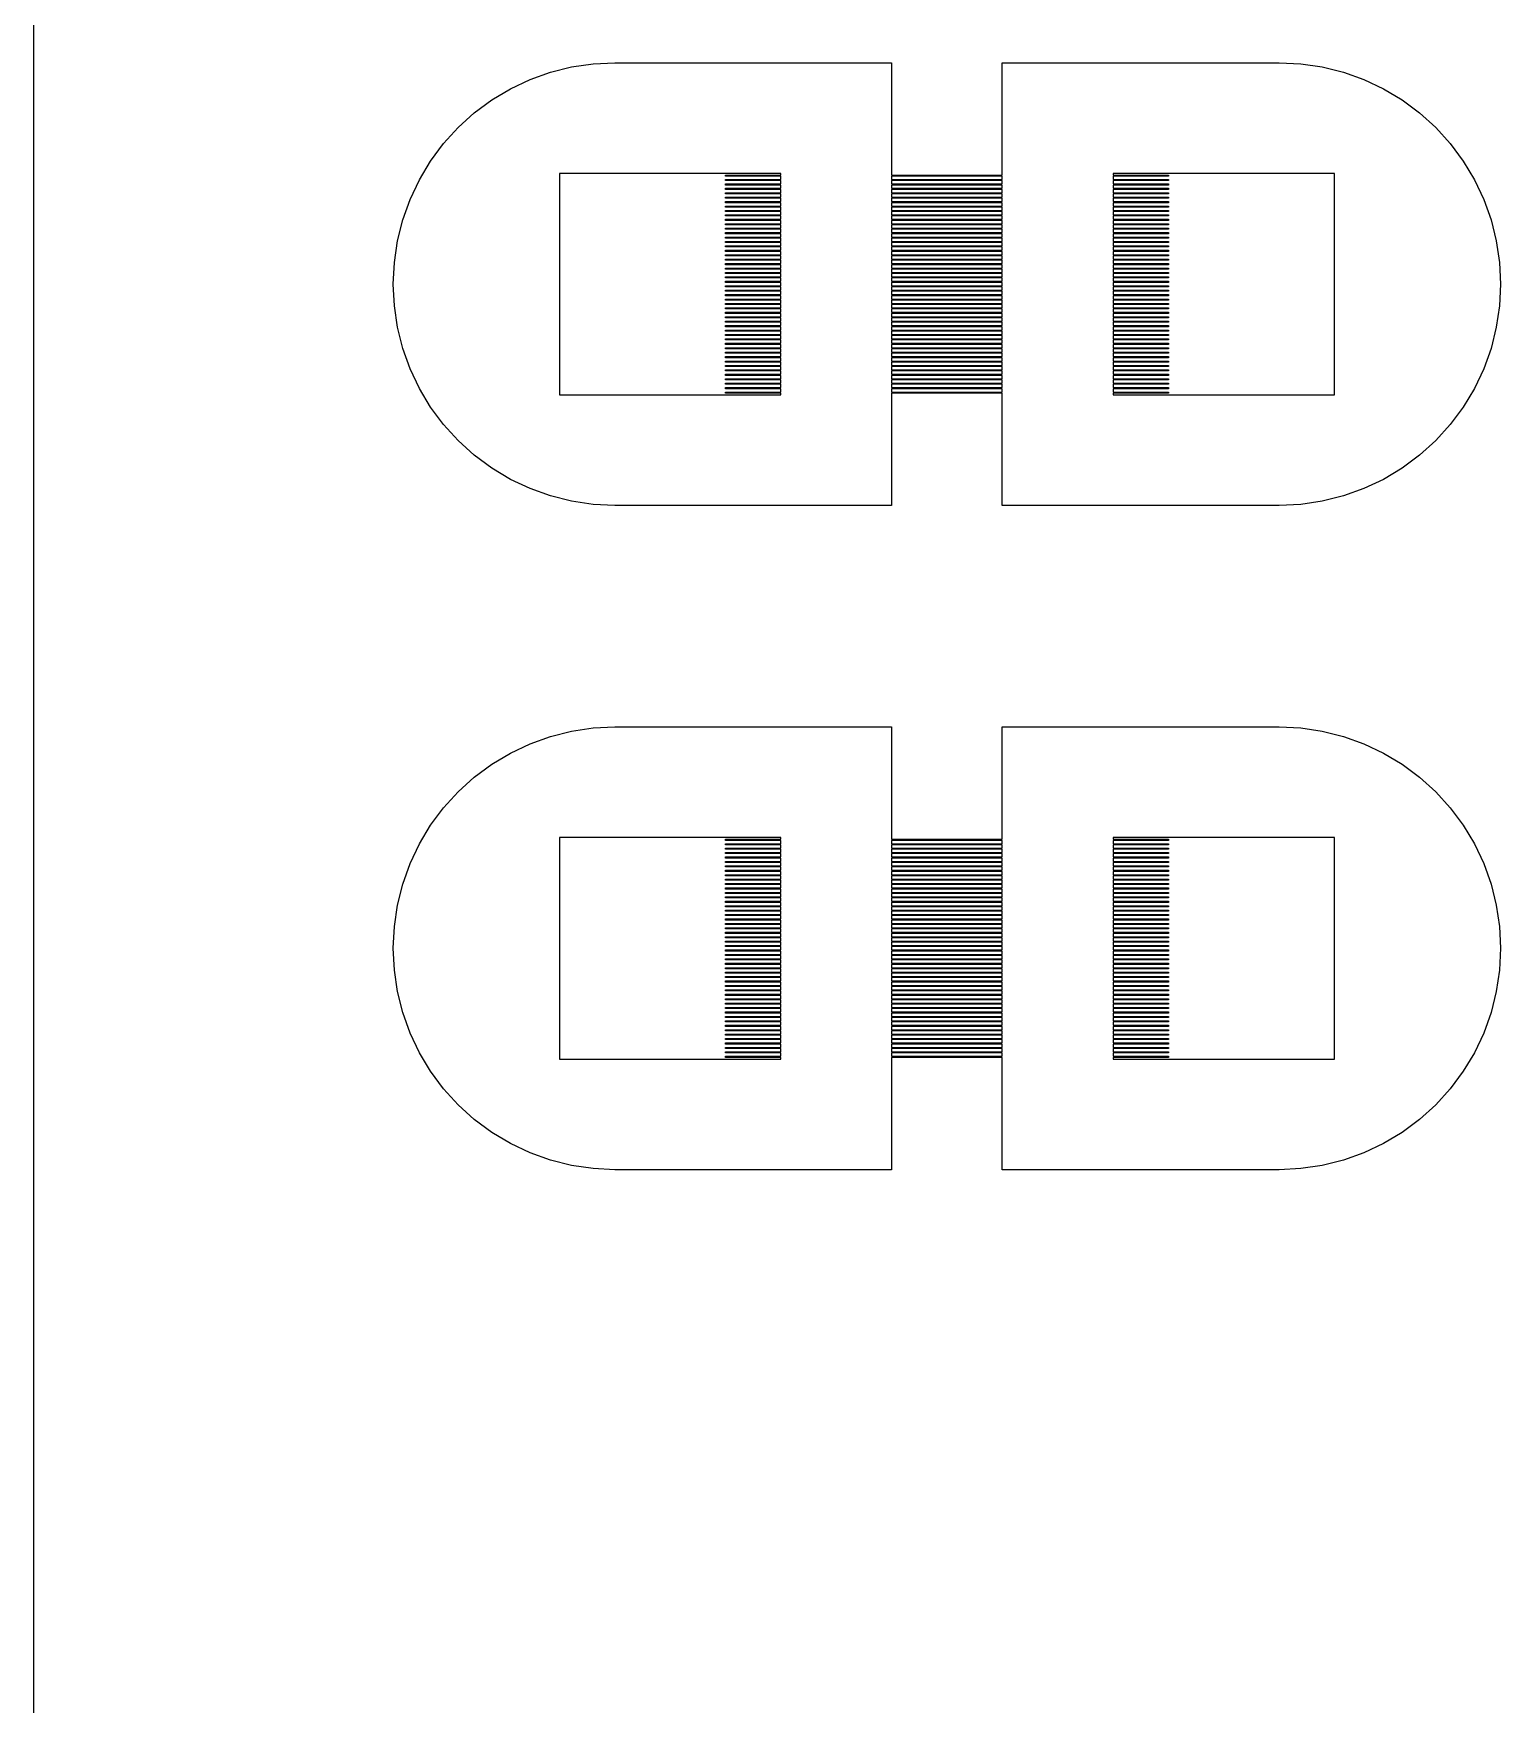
# Model space of a CAD drawing. Extents: x -16 to 83, y -18 to 83.
# Drawn here: x -2.25 to 11, y 31.17 to 46.26 of the extents above; entities that cross this region are included whole.
import ezdxf

# ---------------------------------------------------------------- set-up
doc = ezdxf.new("R2010")
doc.units = 0

msp = doc.modelspace()

# ---------------------------------------------------------------- linework, layer by layer
for p, q in [((-2.25, 66.75), (-2.25, -2.25)), ((2.23463, 45.8477), (2.41943, 45.9139)), ((2.41943, 45.9139), (2.60983, 45.9616)), ((2.60983, 45.9616), (2.80397, 45.9904)), ((2.80397, 45.9904), (3, 46)), ((3, 46), (5.5, 46)), ((5.5, 46), (5.5, 44.985)), ((6.5, 44.985), (6.5, 46)), ((6.5, 46), (9, 46)), ((9, 46), (9.19603, 45.9904)), ((9.19603, 45.9904), (9.39017, 45.9616)), ((9.39017, 45.9616), (9.58057, 45.9139)), ((9.58057, 45.9139), (9.76537, 45.8477)), ((1.88887, 45.6629), (2.05722, 45.7638)), ((2.05722, 45.7638), (2.23463, 45.8477)), ((9.76537, 45.8477), (9.94278, 45.7638)), ((9.94278, 45.7638), (10.1111, 45.6629)), ((1.73122, 45.546), (1.88887, 45.6629)), ((10.1111, 45.6629), (10.2688, 45.546)), ((1.5858, 45.4142), (1.73122, 45.546)), ((10.2688, 45.546), (10.4142, 45.4142)), ((1.45398, 45.2688), (1.5858, 45.4142)), ((10.4142, 45.4142), (10.546, 45.2688)), ((1.33707, 45.1111), (1.45398, 45.2688)), ((10.546, 45.2688), (10.6629, 45.1111)), ((1.23616, 44.9428), (1.33707, 45.1111)), ((4.5, 45), (2.5, 45)), ((2.5, 45), (2.5, 43)), ((4, 44.975), (4, 44.985)), ((4, 44.985), (4.5, 44.985)), ((4.5, 44.985), (4.5, 45)), ((5.5, 44.985), (6.5, 44.985)), ((9.5, 45), (7.5, 45)), ((7.5, 45), (7.5, 44.985)), ((7.5, 44.985), (8, 44.985)), ((8, 44.985), (8, 44.975)), ((9.5, 43), (9.5, 45)), ((10.6629, 45.1111), (10.7638, 44.9428)), ((1.15225, 44.7654), (1.23616, 44.9428)), ((4.5, 44.975), (4, 44.975)), ((4, 44.935), (4, 44.945)), ((4, 44.945), (4.5, 44.945)), ((4.5, 44.935), (4, 44.935)), ((4, 44.895), (4, 44.905)), ((4, 44.905), (4.5, 44.905)), ((4.5, 44.895), (4, 44.895)), ((4, 44.855), (4, 44.865)), ((4, 44.865), (4.5, 44.865)), ((4.5, 44.855), (4, 44.855)), ((4.5, 44.945), (4.5, 44.975)), ((4.5, 44.905), (4.5, 44.935)), ((4.5, 44.865), (4.5, 44.895)), ((4.5, 44.825), (4.5, 44.855)), ((6.5, 44.975), (5.5, 44.975)), ((5.5, 44.975), (5.5, 44.945)), ((5.5, 44.945), (6.5, 44.945)), ((6.5, 44.935), (5.5, 44.935)), ((5.5, 44.935), (5.5, 44.905)), ((5.5, 44.905), (6.5, 44.905)), ((6.5, 44.895), (5.5, 44.895)), ((5.5, 44.895), (5.5, 44.865)), ((5.5, 44.865), (6.5, 44.865)), ((6.5, 44.855), (5.5, 44.855)), ((5.5, 44.855), (5.5, 44.825)), ((6.5, 44.945), (6.5, 44.975)), ((6.5, 44.905), (6.5, 44.935)), ((6.5, 44.865), (6.5, 44.895)), ((6.5, 44.825), (6.5, 44.855)), ((8, 44.975), (7.5, 44.975)), ((7.5, 44.975), (7.5, 44.945)), ((7.5, 44.945), (8, 44.945)), ((8, 44.935), (7.5, 44.935)), ((7.5, 44.935), (7.5, 44.905)), ((7.5, 44.905), (8, 44.905)), ((8, 44.895), (7.5, 44.895)), ((7.5, 44.895), (7.5, 44.865)), ((7.5, 44.865), (8, 44.865)), ((8, 44.855), (7.5, 44.855)), ((7.5, 44.855), (7.5, 44.825)), ((8, 44.945), (8, 44.935)), ((8, 44.905), (8, 44.895)), ((8, 44.865), (8, 44.855)), ((10.7638, 44.9428), (10.8477, 44.7654)), ((1.08612, 44.5806), (1.15225, 44.7654)), ((4, 44.815), (4, 44.825)), ((4, 44.825), (4.5, 44.825)), ((4.5, 44.815), (4, 44.815)), ((4, 44.775), (4, 44.785)), ((4, 44.785), (4.5, 44.785)), ((4.5, 44.775), (4, 44.775)), ((4, 44.735), (4, 44.745)), ((4, 44.745), (4.5, 44.745)), ((4.5, 44.735), (4, 44.735)), ((4, 44.695), (4, 44.705)), ((4, 44.705), (4.5, 44.705)), ((4.5, 44.695), (4, 44.695)), ((4.5, 44.785), (4.5, 44.815)), ((4.5, 44.745), (4.5, 44.775)), ((4.5, 44.705), (4.5, 44.735)), ((4.5, 44.665), (4.5, 44.695)), ((5.5, 44.825), (6.5, 44.825)), ((6.5, 44.815), (5.5, 44.815)), ((5.5, 44.815), (5.5, 44.785)), ((5.5, 44.785), (6.5, 44.785)), ((6.5, 44.775), (5.5, 44.775)), ((5.5, 44.775), (5.5, 44.745)), ((5.5, 44.745), (6.5, 44.745)), ((6.5, 44.735), (5.5, 44.735)), ((5.5, 44.735), (5.5, 44.705)), ((5.5, 44.705), (6.5, 44.705)), ((6.5, 44.695), (5.5, 44.695)), ((5.5, 44.695), (5.5, 44.665)), ((6.5, 44.785), (6.5, 44.815)), ((6.5, 44.745), (6.5, 44.775)), ((6.5, 44.705), (6.5, 44.735)), ((6.5, 44.665), (6.5, 44.695)), ((7.5, 44.825), (8, 44.825)), ((8, 44.815), (7.5, 44.815)), ((7.5, 44.815), (7.5, 44.785)), ((7.5, 44.785), (8, 44.785)), ((8, 44.775), (7.5, 44.775)), ((7.5, 44.775), (7.5, 44.745)), ((7.5, 44.745), (8, 44.745)), ((8, 44.735), (7.5, 44.735)), ((7.5, 44.735), (7.5, 44.705)), ((7.5, 44.705), (8, 44.705)), ((8, 44.695), (7.5, 44.695)), ((7.5, 44.695), (7.5, 44.665)), ((8, 44.825), (8, 44.815)), ((8, 44.785), (8, 44.775)), ((8, 44.745), (8, 44.735)), ((8, 44.705), (8, 44.695)), ((10.8477, 44.7654), (10.9139, 44.5806)), ((1.03844, 44.3902), (1.08612, 44.5806)), ((4, 44.655), (4, 44.665)), ((4, 44.665), (4.5, 44.665)), ((4.5, 44.655), (4, 44.655)), ((4, 44.615), (4, 44.625)), ((4, 44.625), (4.5, 44.625)), ((4.5, 44.615), (4, 44.615)), ((4, 44.575), (4, 44.585)), ((4, 44.585), (4.5, 44.585)), ((4.5, 44.575), (4, 44.575)), ((4, 44.535), (4, 44.545)), ((4, 44.545), (4.5, 44.545)), ((4.5, 44.535), (4, 44.535)), ((4.5, 44.625), (4.5, 44.655)), ((4.5, 44.585), (4.5, 44.615)), ((4.5, 44.545), (4.5, 44.575)), ((4.5, 44.505), (4.5, 44.535)), ((5.5, 44.665), (6.5, 44.665)), ((6.5, 44.655), (5.5, 44.655)), ((5.5, 44.655), (5.5, 44.625)), ((5.5, 44.625), (6.5, 44.625)), ((6.5, 44.615), (5.5, 44.615)), ((5.5, 44.615), (5.5, 44.585)), ((5.5, 44.585), (6.5, 44.585)), ((6.5, 44.575), (5.5, 44.575)), ((5.5, 44.575), (5.5, 44.545)), ((5.5, 44.545), (6.5, 44.545)), ((6.5, 44.535), (5.5, 44.535)), ((5.5, 44.535), (5.5, 44.505)), ((6.5, 44.625), (6.5, 44.655)), ((6.5, 44.585), (6.5, 44.615)), ((6.5, 44.545), (6.5, 44.575)), ((6.5, 44.505), (6.5, 44.535)), ((7.5, 44.665), (8, 44.665)), ((8, 44.655), (7.5, 44.655)), ((7.5, 44.655), (7.5, 44.625)), ((7.5, 44.625), (8, 44.625)), ((8, 44.615), (7.5, 44.615)), ((7.5, 44.615), (7.5, 44.585)), ((7.5, 44.585), (8, 44.585)), ((8, 44.575), (7.5, 44.575)), ((7.5, 44.575), (7.5, 44.545)), ((7.5, 44.545), (8, 44.545)), ((8, 44.535), (7.5, 44.535)), ((7.5, 44.535), (7.5, 44.505)), ((8, 44.665), (8, 44.655)), ((8, 44.625), (8, 44.615)), ((8, 44.585), (8, 44.575)), ((8, 44.545), (8, 44.535)), ((10.9139, 44.5806), (10.9616, 44.3902)), ((1.00964, 44.196), (1.03844, 44.3902)), ((4, 44.495), (4, 44.505)), ((4, 44.505), (4.5, 44.505)), ((4.5, 44.495), (4, 44.495)), ((4, 44.455), (4, 44.465)), ((4, 44.465), (4.5, 44.465)), ((4.5, 44.455), (4, 44.455)), ((4, 44.415), (4, 44.425)), ((4, 44.425), (4.5, 44.425)), ((4.5, 44.415), (4, 44.415)), ((4, 44.375), (4, 44.385)), ((4, 44.385), (4.5, 44.385)), ((4.5, 44.465), (4.5, 44.495)), ((4.5, 44.425), (4.5, 44.455)), ((4.5, 44.385), (4.5, 44.415)), ((5.5, 44.505), (6.5, 44.505)), ((6.5, 44.495), (5.5, 44.495)), ((5.5, 44.495), (5.5, 44.465)), ((5.5, 44.465), (6.5, 44.465)), ((6.5, 44.455), (5.5, 44.455)), ((5.5, 44.455), (5.5, 44.425)), ((5.5, 44.425), (6.5, 44.425)), ((6.5, 44.415), (5.5, 44.415)), ((5.5, 44.415), (5.5, 44.385)), ((5.5, 44.385), (6.5, 44.385)), ((6.5, 44.465), (6.5, 44.495)), ((6.5, 44.425), (6.5, 44.455)), ((6.5, 44.385), (6.5, 44.415)), ((7.5, 44.505), (8, 44.505)), ((8, 44.495), (7.5, 44.495)), ((7.5, 44.495), (7.5, 44.465)), ((7.5, 44.465), (8, 44.465)), ((8, 44.455), (7.5, 44.455)), ((7.5, 44.455), (7.5, 44.425)), ((7.5, 44.425), (8, 44.425)), ((8, 44.415), (7.5, 44.415)), ((7.5, 44.415), (7.5, 44.385)), ((7.5, 44.385), (8, 44.385)), ((8, 44.505), (8, 44.495)), ((8, 44.465), (8, 44.455)), ((8, 44.425), (8, 44.415)), ((8, 44.385), (8, 44.375)), ((10.9616, 44.3902), (10.9904, 44.196)), ((4.5, 44.375), (4, 44.375)), ((4, 44.335), (4, 44.345)), ((4, 44.345), (4.5, 44.345)), ((4.5, 44.335), (4, 44.335)), ((4, 44.295), (4, 44.305)), ((4, 44.305), (4.5, 44.305)), ((4.5, 44.295), (4, 44.295)), ((4, 44.255), (4, 44.265)), ((4, 44.265), (4.5, 44.265)), ((4.5, 44.255), (4, 44.255)), ((4.5, 44.345), (4.5, 44.375)), ((4.5, 44.305), (4.5, 44.335)), ((4.5, 44.265), (4.5, 44.295)), ((4.5, 44.225), (4.5, 44.255)), ((6.5, 44.375), (5.5, 44.375)), ((5.5, 44.375), (5.5, 44.345)), ((5.5, 44.345), (6.5, 44.345)), ((6.5, 44.335), (5.5, 44.335)), ((5.5, 44.335), (5.5, 44.305)), ((5.5, 44.305), (6.5, 44.305)), ((6.5, 44.295), (5.5, 44.295)), ((5.5, 44.295), (5.5, 44.265)), ((5.5, 44.265), (6.5, 44.265)), ((6.5, 44.255), (5.5, 44.255)), ((5.5, 44.255), (5.5, 44.225)), ((6.5, 44.345), (6.5, 44.375)), ((6.5, 44.305), (6.5, 44.335)), ((6.5, 44.265), (6.5, 44.295)), ((6.5, 44.225), (6.5, 44.255)), ((8, 44.375), (7.5, 44.375)), ((7.5, 44.375), (7.5, 44.345)), ((7.5, 44.345), (8, 44.345)), ((8, 44.335), (7.5, 44.335)), ((7.5, 44.335), (7.5, 44.305)), ((7.5, 44.305), (8, 44.305)), ((8, 44.295), (7.5, 44.295)), ((7.5, 44.295), (7.5, 44.265)), ((7.5, 44.265), (8, 44.265)), ((8, 44.255), (7.5, 44.255)), ((7.5, 44.255), (7.5, 44.225)), ((8, 44.345), (8, 44.335)), ((8, 44.305), (8, 44.295)), ((8, 44.265), (8, 44.255)), ((1, 44), (1.00964, 44.196)), ((4, 44.215), (4, 44.225)), ((4, 44.225), (4.5, 44.225)), ((4.5, 44.215), (4, 44.215)), ((4, 44.175), (4, 44.185)), ((4, 44.185), (4.5, 44.185)), ((4.5, 44.175), (4, 44.175)), ((4, 44.135), (4, 44.145)), ((4, 44.145), (4.5, 44.145)), ((4.5, 44.135), (4, 44.135)), ((4, 44.095), (4, 44.105)), ((4, 44.105), (4.5, 44.105)), ((4.5, 44.095), (4, 44.095)), ((4.5, 44.185), (4.5, 44.215)), ((4.5, 44.145), (4.5, 44.175)), ((4.5, 44.105), (4.5, 44.135)), ((4.5, 44.065), (4.5, 44.095)), ((5.5, 44.225), (6.5, 44.225)), ((6.5, 44.215), (5.5, 44.215)), ((5.5, 44.215), (5.5, 44.185)), ((5.5, 44.185), (6.5, 44.185)), ((6.5, 44.175), (5.5, 44.175)), ((5.5, 44.175), (5.5, 44.145)), ((5.5, 44.145), (6.5, 44.145)), ((6.5, 44.135), (5.5, 44.135)), ((5.5, 44.135), (5.5, 44.105)), ((5.5, 44.105), (6.5, 44.105)), ((6.5, 44.095), (5.5, 44.095)), ((5.5, 44.095), (5.5, 44.065)), ((6.5, 44.185), (6.5, 44.215)), ((6.5, 44.145), (6.5, 44.175)), ((6.5, 44.105), (6.5, 44.135)), ((6.5, 44.065), (6.5, 44.095)), ((7.5, 44.225), (8, 44.225)), ((8, 44.215), (7.5, 44.215)), ((7.5, 44.215), (7.5, 44.185)), ((7.5, 44.185), (8, 44.185)), ((8, 44.175), (7.5, 44.175)), ((7.5, 44.175), (7.5, 44.145)), ((7.5, 44.145), (8, 44.145)), ((8, 44.135), (7.5, 44.135)), ((7.5, 44.135), (7.5, 44.105)), ((7.5, 44.105), (8, 44.105)), ((8, 44.095), (7.5, 44.095)), ((7.5, 44.095), (7.5, 44.065)), ((8, 44.225), (8, 44.215)), ((8, 44.185), (8, 44.175)), ((8, 44.145), (8, 44.135)), ((8, 44.105), (8, 44.095)), ((10.9904, 44.196), (11, 44)), ((1.00964, 43.804), (1, 44)), ((4, 44.055), (4, 44.065)), ((4, 44.065), (4.5, 44.065)), ((4.5, 44.055), (4, 44.055)), ((4, 44.015), (4, 44.025)), ((4, 44.025), (4.5, 44.025)), ((4.5, 44.015), (4, 44.015)), ((4, 43.975), (4, 43.985)), ((4, 43.985), (4.5, 43.985)), ((4.5, 43.975), (4, 43.975)), ((4, 43.935), (4, 43.945)), ((4, 43.945), (4.5, 43.945)), ((4.5, 43.935), (4, 43.935)), ((4.5, 44.025), (4.5, 44.055)), ((4.5, 43.985), (4.5, 44.015)), ((4.5, 43.945), (4.5, 43.975)), ((4.5, 43.905), (4.5, 43.935)), ((5.5, 44.065), (6.5, 44.065)), ((6.5, 44.055), (5.5, 44.055)), ((5.5, 44.055), (5.5, 44.025)), ((5.5, 44.025), (6.5, 44.025)), ((6.5, 44.015), (5.5, 44.015)), ((5.5, 44.015), (5.5, 43.985)), ((5.5, 43.985), (6.5, 43.985)), ((6.5, 43.975), (5.5, 43.975)), ((5.5, 43.975), (5.5, 43.945)), ((5.5, 43.945), (6.5, 43.945)), ((6.5, 43.935), (5.5, 43.935)), ((5.5, 43.935), (5.5, 43.905)), ((6.5, 44.025), (6.5, 44.055)), ((6.5, 43.985), (6.5, 44.015)), ((6.5, 43.945), (6.5, 43.975)), ((6.5, 43.905), (6.5, 43.935)), ((7.5, 44.065), (8, 44.065)), ((8, 44.055), (7.5, 44.055)), ((7.5, 44.055), (7.5, 44.025)), ((7.5, 44.025), (8, 44.025)), ((8, 44.015), (7.5, 44.015)), ((7.5, 44.015), (7.5, 43.985)), ((7.5, 43.985), (8, 43.985)), ((8, 43.975), (7.5, 43.975)), ((7.5, 43.975), (7.5, 43.945)), ((7.5, 43.945), (8, 43.945)), ((8, 43.935), (7.5, 43.935)), ((7.5, 43.935), (7.5, 43.905)), ((8, 44.065), (8, 44.055)), ((8, 44.025), (8, 44.015)), ((8, 43.985), (8, 43.975)), ((8, 43.945), (8, 43.935)), ((11, 44), (10.9904, 43.804)), ((1.03844, 43.6098), (1.00964, 43.804)), ((4, 43.895), (4, 43.905)), ((4, 43.905), (4.5, 43.905)), ((4.5, 43.895), (4, 43.895)), ((4, 43.855), (4, 43.865)), ((4, 43.865), (4.5, 43.865)), ((4.5, 43.855), (4, 43.855)), ((4, 43.815), (4, 43.825)), ((4, 43.825), (4.5, 43.825)), ((4.5, 43.815), (4, 43.815)), ((4, 43.775), (4, 43.785)), ((4, 43.785), (4.5, 43.785)), ((4.5, 43.865), (4.5, 43.895)), ((4.5, 43.825), (4.5, 43.855)), ((4.5, 43.785), (4.5, 43.815)), ((5.5, 43.905), (6.5, 43.905)), ((6.5, 43.895), (5.5, 43.895)), ((5.5, 43.895), (5.5, 43.865)), ((5.5, 43.865), (6.5, 43.865)), ((6.5, 43.855), (5.5, 43.855)), ((5.5, 43.855), (5.5, 43.825)), ((5.5, 43.825), (6.5, 43.825)), ((6.5, 43.815), (5.5, 43.815)), ((5.5, 43.815), (5.5, 43.785)), ((5.5, 43.785), (6.5, 43.785)), ((6.5, 43.865), (6.5, 43.895)), ((6.5, 43.825), (6.5, 43.855)), ((6.5, 43.785), (6.5, 43.815)), ((7.5, 43.905), (8, 43.905)), ((8, 43.895), (7.5, 43.895)), ((7.5, 43.895), (7.5, 43.865)), ((7.5, 43.865), (8, 43.865)), ((8, 43.855), (7.5, 43.855)), ((7.5, 43.855), (7.5, 43.825)), ((7.5, 43.825), (8, 43.825)), ((8, 43.815), (7.5, 43.815)), ((7.5, 43.815), (7.5, 43.785)), ((7.5, 43.785), (8, 43.785)), ((8, 43.905), (8, 43.895)), ((8, 43.865), (8, 43.855)), ((8, 43.825), (8, 43.815)), ((8, 43.785), (8, 43.775)), ((10.9904, 43.804), (10.9616, 43.6098)), ((4.5, 43.775), (4, 43.775)), ((4, 43.735), (4, 43.745)), ((4, 43.745), (4.5, 43.745)), ((4.5, 43.735), (4, 43.735)), ((4, 43.695), (4, 43.705)), ((4, 43.705), (4.5, 43.705)), ((4.5, 43.695), (4, 43.695)), ((4, 43.655), (4, 43.665)), ((4, 43.665), (4.5, 43.665)), ((4.5, 43.655), (4, 43.655)), ((4.5, 43.745), (4.5, 43.775)), ((4.5, 43.705), (4.5, 43.735)), ((4.5, 43.665), (4.5, 43.695)), ((4.5, 43.625), (4.5, 43.655)), ((6.5, 43.775), (5.5, 43.775)), ((5.5, 43.775), (5.5, 43.745)), ((5.5, 43.745), (6.5, 43.745)), ((6.5, 43.735), (5.5, 43.735)), ((5.5, 43.735), (5.5, 43.705)), ((5.5, 43.705), (6.5, 43.705)), ((6.5, 43.695), (5.5, 43.695)), ((5.5, 43.695), (5.5, 43.665)), ((5.5, 43.665), (6.5, 43.665)), ((6.5, 43.655), (5.5, 43.655)), ((5.5, 43.655), (5.5, 43.625)), ((6.5, 43.745), (6.5, 43.775)), ((6.5, 43.705), (6.5, 43.735)), ((6.5, 43.665), (6.5, 43.695)), ((6.5, 43.625), (6.5, 43.655)), ((8, 43.775), (7.5, 43.775)), ((7.5, 43.775), (7.5, 43.745)), ((7.5, 43.745), (8, 43.745)), ((8, 43.735), (7.5, 43.735)), ((7.5, 43.735), (7.5, 43.705)), ((7.5, 43.705), (8, 43.705)), ((8, 43.695), (7.5, 43.695)), ((7.5, 43.695), (7.5, 43.665)), ((7.5, 43.665), (8, 43.665)), ((8, 43.655), (7.5, 43.655)), ((7.5, 43.655), (7.5, 43.625)), ((8, 43.745), (8, 43.735)), ((8, 43.705), (8, 43.695)), ((8, 43.665), (8, 43.655)), ((1.08612, 43.4194), (1.03844, 43.6098)), ((4, 43.615), (4, 43.625)), ((4, 43.625), (4.5, 43.625)), ((4.5, 43.615), (4, 43.615)), ((4, 43.575), (4, 43.585)), ((4, 43.585), (4.5, 43.585)), ((4.5, 43.575), (4, 43.575)), ((4, 43.535), (4, 43.545)), ((4, 43.545), (4.5, 43.545)), ((4.5, 43.535), (4, 43.535)), ((4, 43.495), (4, 43.505)), ((4, 43.505), (4.5, 43.505)), ((4.5, 43.495), (4, 43.495)), ((4.5, 43.585), (4.5, 43.615)), ((4.5, 43.545), (4.5, 43.575)), ((4.5, 43.505), (4.5, 43.535)), ((4.5, 43.465), (4.5, 43.495)), ((5.5, 43.625), (6.5, 43.625)), ((6.5, 43.615), (5.5, 43.615)), ((5.5, 43.615), (5.5, 43.585)), ((5.5, 43.585), (6.5, 43.585)), ((6.5, 43.575), (5.5, 43.575)), ((5.5, 43.575), (5.5, 43.545)), ((5.5, 43.545), (6.5, 43.545)), ((6.5, 43.535), (5.5, 43.535)), ((5.5, 43.535), (5.5, 43.505)), ((5.5, 43.505), (6.5, 43.505)), ((6.5, 43.495), (5.5, 43.495)), ((5.5, 43.495), (5.5, 43.465)), ((6.5, 43.585), (6.5, 43.615)), ((6.5, 43.545), (6.5, 43.575)), ((6.5, 43.505), (6.5, 43.535)), ((6.5, 43.465), (6.5, 43.495)), ((7.5, 43.625), (8, 43.625)), ((8, 43.615), (7.5, 43.615)), ((7.5, 43.615), (7.5, 43.585)), ((7.5, 43.585), (8, 43.585)), ((8, 43.575), (7.5, 43.575)), ((7.5, 43.575), (7.5, 43.545)), ((7.5, 43.545), (8, 43.545)), ((8, 43.535), (7.5, 43.535)), ((7.5, 43.535), (7.5, 43.505)), ((7.5, 43.505), (8, 43.505)), ((8, 43.495), (7.5, 43.495)), ((7.5, 43.495), (7.5, 43.465)), ((8, 43.625), (8, 43.615)), ((8, 43.585), (8, 43.575)), ((8, 43.545), (8, 43.535)), ((8, 43.505), (8, 43.495)), ((10.9616, 43.6098), (10.9139, 43.4194)), ((1.15225, 43.2346), (1.08612, 43.4194)), ((4, 43.455), (4, 43.465)), ((4, 43.465), (4.5, 43.465)), ((4.5, 43.455), (4, 43.455)), ((4, 43.415), (4, 43.425)), ((4, 43.425), (4.5, 43.425)), ((4.5, 43.415), (4, 43.415)), ((4, 43.375), (4, 43.385)), ((4, 43.385), (4.5, 43.385)), ((4.5, 43.375), (4, 43.375)), ((4, 43.335), (4, 43.345)), ((4, 43.345), (4.5, 43.345)), ((4.5, 43.335), (4, 43.335)), ((4.5, 43.425), (4.5, 43.455)), ((4.5, 43.385), (4.5, 43.415)), ((4.5, 43.345), (4.5, 43.375)), ((4.5, 43.305), (4.5, 43.335)), ((5.5, 43.465), (6.5, 43.465)), ((6.5, 43.455), (5.5, 43.455)), ((5.5, 43.455), (5.5, 43.425)), ((5.5, 43.425), (6.5, 43.425)), ((6.5, 43.415), (5.5, 43.415)), ((5.5, 43.415), (5.5, 43.385)), ((5.5, 43.385), (6.5, 43.385)), ((6.5, 43.375), (5.5, 43.375)), ((5.5, 43.375), (5.5, 43.345)), ((5.5, 43.345), (6.5, 43.345)), ((6.5, 43.335), (5.5, 43.335)), ((5.5, 43.335), (5.5, 43.305)), ((6.5, 43.425), (6.5, 43.455)), ((6.5, 43.385), (6.5, 43.415)), ((6.5, 43.345), (6.5, 43.375)), ((6.5, 43.305), (6.5, 43.335)), ((7.5, 43.465), (8, 43.465)), ((8, 43.455), (7.5, 43.455)), ((7.5, 43.455), (7.5, 43.425)), ((7.5, 43.425), (8, 43.425)), ((8, 43.415), (7.5, 43.415)), ((7.5, 43.415), (7.5, 43.385)), ((7.5, 43.385), (8, 43.385)), ((8, 43.375), (7.5, 43.375)), ((7.5, 43.375), (7.5, 43.345)), ((7.5, 43.345), (8, 43.345)), ((8, 43.335), (7.5, 43.335)), ((7.5, 43.335), (7.5, 43.305)), ((8, 43.465), (8, 43.455)), ((8, 43.425), (8, 43.415)), ((8, 43.385), (8, 43.375)), ((8, 43.345), (8, 43.335)), ((10.9139, 43.4194), (10.8477, 43.2346)), ((1.23616, 43.0572), (1.15225, 43.2346)), ((4, 43.295), (4, 43.305)), ((4, 43.305), (4.5, 43.305)), ((4.5, 43.295), (4, 43.295)), ((4, 43.255), (4, 43.265)), ((4, 43.265), (4.5, 43.265)), ((4.5, 43.255), (4, 43.255)), ((4, 43.215), (4, 43.225)), ((4, 43.225), (4.5, 43.225)), ((4.5, 43.215), (4, 43.215)), ((4, 43.175), (4, 43.185)), ((4, 43.185), (4.5, 43.185)), ((4.5, 43.175), (4, 43.175)), ((4.5, 43.265), (4.5, 43.295)), ((4.5, 43.225), (4.5, 43.255)), ((4.5, 43.185), (4.5, 43.215)), ((4.5, 43.145), (4.5, 43.175)), ((5.5, 43.305), (6.5, 43.305)), ((6.5, 43.295), (5.5, 43.295)), ((5.5, 43.295), (5.5, 43.265)), ((5.5, 43.265), (6.5, 43.265)), ((6.5, 43.255), (5.5, 43.255)), ((5.5, 43.255), (5.5, 43.225)), ((5.5, 43.225), (6.5, 43.225)), ((6.5, 43.215), (5.5, 43.215)), ((5.5, 43.215), (5.5, 43.185)), ((5.5, 43.185), (6.5, 43.185)), ((6.5, 43.175), (5.5, 43.175)), ((5.5, 43.175), (5.5, 43.145)), ((6.5, 43.265), (6.5, 43.295)), ((6.5, 43.225), (6.5, 43.255)), ((6.5, 43.185), (6.5, 43.215)), ((6.5, 43.145), (6.5, 43.175)), ((7.5, 43.305), (8, 43.305)), ((8, 43.295), (7.5, 43.295)), ((7.5, 43.295), (7.5, 43.265)), ((7.5, 43.265), (8, 43.265)), ((8, 43.255), (7.5, 43.255)), ((7.5, 43.255), (7.5, 43.225)), ((7.5, 43.225), (8, 43.225)), ((8, 43.215), (7.5, 43.215)), ((7.5, 43.215), (7.5, 43.185)), ((7.5, 43.185), (8, 43.185)), ((8, 43.175), (7.5, 43.175)), ((7.5, 43.175), (7.5, 43.145)), ((8, 43.305), (8, 43.295)), ((8, 43.265), (8, 43.255)), ((8, 43.225), (8, 43.215)), ((8, 43.185), (8, 43.175)), ((10.8477, 43.2346), (10.7638, 43.0572)), ((1.33707, 42.8889), (1.23616, 43.0572)), ((4, 43.135), (4, 43.145)), ((4, 43.145), (4.5, 43.145)), ((4.5, 43.135), (4, 43.135)), ((4, 43.095), (4, 43.105)), ((4, 43.105), (4.5, 43.105)), ((4.5, 43.095), (4, 43.095)), ((4, 43.055), (4, 43.065)), ((4, 43.065), (4.5, 43.065)), ((4.5, 43.055), (4, 43.055)), ((4, 43.015), (4, 43.025)), ((4, 43.025), (4.5, 43.025)), ((4.5, 43.105), (4.5, 43.135)), ((4.5, 43.065), (4.5, 43.095)), ((4.5, 43.025), (4.5, 43.055)), ((5.5, 43.145), (6.5, 43.145)), ((6.5, 43.135), (5.5, 43.135)), ((5.5, 43.135), (5.5, 43.105)), ((5.5, 43.105), (6.5, 43.105)), ((6.5, 43.095), (5.5, 43.095)), ((5.5, 43.095), (5.5, 43.065)), ((5.5, 43.065), (6.5, 43.065)), ((6.5, 43.055), (5.5, 43.055)), ((5.5, 43.055), (5.5, 43.025)), ((5.5, 43.025), (6.5, 43.025)), ((6.5, 43.105), (6.5, 43.135)), ((6.5, 43.065), (6.5, 43.095)), ((6.5, 43.025), (6.5, 43.055)), ((7.5, 43.145), (8, 43.145)), ((8, 43.135), (7.5, 43.135)), ((7.5, 43.135), (7.5, 43.105)), ((7.5, 43.105), (8, 43.105)), ((8, 43.095), (7.5, 43.095)), ((7.5, 43.095), (7.5, 43.065)), ((7.5, 43.065), (8, 43.065)), ((8, 43.055), (7.5, 43.055)), ((7.5, 43.055), (7.5, 43.025)), ((7.5, 43.025), (8, 43.025)), ((8, 43.145), (8, 43.135)), ((8, 43.105), (8, 43.095)), ((8, 43.065), (8, 43.055)), ((8, 43.025), (8, 43.015)), ((10.7638, 43.0572), (10.6629, 42.8889)), ((1.45398, 42.7312), (1.33707, 42.8889)), ((2.5, 43), (4.5, 43)), ((4.5, 43.015), (4, 43.015)), ((4.5, 43), (4.5, 43.015)), ((6.5, 43.015), (5.5, 43.015)), ((5.5, 43.015), (5.5, 42)), ((6.5, 42), (6.5, 43.015)), ((8, 43.015), (7.5, 43.015)), ((7.5, 43.015), (7.5, 43)), ((7.5, 43), (9.5, 43)), ((10.6629, 42.8889), (10.546, 42.7312)), ((1.5858, 42.5858), (1.45398, 42.7312)), ((10.546, 42.7312), (10.4142, 42.5858)), ((1.73122, 42.454), (1.5858, 42.5858)), ((10.4142, 42.5858), (10.2688, 42.454)), ((1.88887, 42.3371), (1.73122, 42.454)), ((10.2688, 42.454), (10.1111, 42.3371)), ((2.05722, 42.2362), (1.88887, 42.3371)), ((10.1111, 42.3371), (9.94278, 42.2362)), ((2.23463, 42.1523), (2.05722, 42.2362)), ((2.41943, 42.0861), (2.23463, 42.1523)), ((9.76537, 42.1523), (9.58057, 42.0861)), ((9.94278, 42.2362), (9.76537, 42.1523)), ((2.60983, 42.0384), (2.41943, 42.0861)), ((2.80397, 42.0096), (2.60983, 42.0384)), ((3, 42), (2.80397, 42.0096)), ((5.5, 42), (3, 42)), ((9, 42), (6.5, 42)), ((9.19603, 42.0096), (9, 42)), ((9.39017, 42.0384), (9.19603, 42.0096)), ((9.58057, 42.0861), (9.39017, 42.0384)), ((2.23463, 39.8477), (2.41943, 39.9139)), ((2.41943, 39.9139), (2.60983, 39.9616)), ((2.60983, 39.9616), (2.80397, 39.9904)), ((2.80397, 39.9904), (3, 40)), ((3, 40), (5.5, 40)), ((5.5, 40), (5.5, 38.985)), ((6.5, 38.985), (6.5, 40)), ((6.5, 40), (9, 40)), ((9, 40), (9.19603, 39.9904)), ((9.19603, 39.9904), (9.39017, 39.9616)), ((9.39017, 39.9616), (9.58057, 39.9139)), ((9.58057, 39.9139), (9.76537, 39.8477)), ((1.88887, 39.6629), (2.05722, 39.7638)), ((2.05722, 39.7638), (2.23463, 39.8477)), ((9.76537, 39.8477), (9.94278, 39.7638)), ((9.94278, 39.7638), (10.1111, 39.6629)), ((1.73122, 39.546), (1.88887, 39.6629)), ((10.1111, 39.6629), (10.2688, 39.546)), ((1.45398, 39.2688), (1.5858, 39.4142)), ((1.5858, 39.4142), (1.73122, 39.546)), ((10.2688, 39.546), (10.4142, 39.4142)), ((10.4142, 39.4142), (10.546, 39.2688)), ((1.33707, 39.1111), (1.45398, 39.2688)), ((10.546, 39.2688), (10.6629, 39.1111)), ((1.23616, 38.9428), (1.33707, 39.1111)), ((10.6629, 39.1111), (10.7638, 38.9428)), ((4.5, 39), (2.5, 39)), ((2.5, 39), (2.5, 37)), ((4, 38.975), (4, 38.985)), ((4, 38.985), (4.5, 38.985)), ((4.5, 38.975), (4, 38.975)), ((4.5, 38.985), (4.5, 39)), ((4.5, 38.945), (4.5, 38.975)), ((5.5, 38.985), (6.5, 38.985)), ((6.5, 38.975), (5.5, 38.975)), ((5.5, 38.975), (5.5, 38.945)), ((6.5, 38.945), (6.5, 38.975)), ((9.5, 39), (7.5, 39)), ((7.5, 39), (7.5, 38.985)), ((7.5, 38.985), (8, 38.985)), ((8, 38.975), (7.5, 38.975)), ((7.5, 38.975), (7.5, 38.945)), ((8, 38.985), (8, 38.975)), ((9.5, 37), (9.5, 39)), ((1.15225, 38.7654), (1.23616, 38.9428)), ((4, 38.935), (4, 38.945)), ((4, 38.945), (4.5, 38.945)), ((4.5, 38.935), (4, 38.935)), ((4, 38.895), (4, 38.905)), ((4, 38.905), (4.5, 38.905)), ((4.5, 38.895), (4, 38.895)), ((4, 38.855), (4, 38.865)), ((4, 38.865), (4.5, 38.865)), ((4.5, 38.855), (4, 38.855)), ((4, 38.815), (4, 38.825)), ((4, 38.825), (4.5, 38.825)), ((4.5, 38.815), (4, 38.815)), ((4.5, 38.905), (4.5, 38.935)), ((4.5, 38.865), (4.5, 38.895)), ((4.5, 38.825), (4.5, 38.855)), ((4.5, 38.785), (4.5, 38.815)), ((5.5, 38.945), (6.5, 38.945)), ((6.5, 38.935), (5.5, 38.935)), ((5.5, 38.935), (5.5, 38.905)), ((5.5, 38.905), (6.5, 38.905)), ((6.5, 38.895), (5.5, 38.895)), ((5.5, 38.895), (5.5, 38.865)), ((5.5, 38.865), (6.5, 38.865)), ((6.5, 38.855), (5.5, 38.855)), ((5.5, 38.855), (5.5, 38.825)), ((5.5, 38.825), (6.5, 38.825)), ((6.5, 38.815), (5.5, 38.815)), ((5.5, 38.815), (5.5, 38.785)), ((6.5, 38.905), (6.5, 38.935)), ((6.5, 38.865), (6.5, 38.895)), ((6.5, 38.825), (6.5, 38.855)), ((6.5, 38.785), (6.5, 38.815)), ((7.5, 38.945), (8, 38.945)), ((8, 38.935), (7.5, 38.935)), ((7.5, 38.935), (7.5, 38.905)), ((7.5, 38.905), (8, 38.905)), ((8, 38.895), (7.5, 38.895)), ((7.5, 38.895), (7.5, 38.865)), ((7.5, 38.865), (8, 38.865)), ((8, 38.855), (7.5, 38.855)), ((7.5, 38.855), (7.5, 38.825)), ((7.5, 38.825), (8, 38.825)), ((8, 38.815), (7.5, 38.815)), ((7.5, 38.815), (7.5, 38.785)), ((8, 38.945), (8, 38.935)), ((8, 38.905), (8, 38.895)), ((8, 38.865), (8, 38.855)), ((8, 38.825), (8, 38.815)), ((10.7638, 38.9428), (10.8477, 38.7654)), ((1.08612, 38.5806), (1.15225, 38.7654)), ((4, 38.775), (4, 38.785)), ((4, 38.785), (4.5, 38.785)), ((4.5, 38.775), (4, 38.775)), ((4, 38.735), (4, 38.745)), ((4, 38.745), (4.5, 38.745)), ((4.5, 38.735), (4, 38.735)), ((4, 38.695), (4, 38.705)), ((4, 38.705), (4.5, 38.705)), ((4.5, 38.695), (4, 38.695)), ((4, 38.655), (4, 38.665)), ((4, 38.665), (4.5, 38.665)), ((4.5, 38.655), (4, 38.655)), ((4.5, 38.745), (4.5, 38.775)), ((4.5, 38.705), (4.5, 38.735)), ((4.5, 38.665), (4.5, 38.695)), ((4.5, 38.625), (4.5, 38.655)), ((5.5, 38.785), (6.5, 38.785)), ((6.5, 38.775), (5.5, 38.775)), ((5.5, 38.775), (5.5, 38.745)), ((5.5, 38.745), (6.5, 38.745)), ((6.5, 38.735), (5.5, 38.735)), ((5.5, 38.735), (5.5, 38.705)), ((5.5, 38.705), (6.5, 38.705)), ((6.5, 38.695), (5.5, 38.695)), ((5.5, 38.695), (5.5, 38.665)), ((5.5, 38.665), (6.5, 38.665)), ((6.5, 38.655), (5.5, 38.655)), ((5.5, 38.655), (5.5, 38.625)), ((6.5, 38.745), (6.5, 38.775)), ((6.5, 38.705), (6.5, 38.735)), ((6.5, 38.665), (6.5, 38.695)), ((6.5, 38.625), (6.5, 38.655)), ((7.5, 38.785), (8, 38.785)), ((8, 38.775), (7.5, 38.775)), ((7.5, 38.775), (7.5, 38.745)), ((7.5, 38.745), (8, 38.745)), ((8, 38.735), (7.5, 38.735)), ((7.5, 38.735), (7.5, 38.705)), ((7.5, 38.705), (8, 38.705)), ((8, 38.695), (7.5, 38.695)), ((7.5, 38.695), (7.5, 38.665)), ((7.5, 38.665), (8, 38.665)), ((8, 38.655), (7.5, 38.655)), ((7.5, 38.655), (7.5, 38.625)), ((8, 38.785), (8, 38.775)), ((8, 38.745), (8, 38.735)), ((8, 38.705), (8, 38.695)), ((8, 38.665), (8, 38.655)), ((10.8477, 38.7654), (10.9139, 38.5806)), ((1.03844, 38.3902), (1.08612, 38.5806)), ((4, 38.615), (4, 38.625)), ((4, 38.625), (4.5, 38.625)), ((4.5, 38.615), (4, 38.615)), ((4, 38.575), (4, 38.585)), ((4, 38.585), (4.5, 38.585)), ((4.5, 38.575), (4, 38.575)), ((4, 38.535), (4, 38.545)), ((4, 38.545), (4.5, 38.545)), ((4.5, 38.535), (4, 38.535)), ((4, 38.495), (4, 38.505)), ((4, 38.505), (4.5, 38.505)), ((4.5, 38.495), (4, 38.495)), ((4.5, 38.585), (4.5, 38.615)), ((4.5, 38.545), (4.5, 38.575)), ((4.5, 38.505), (4.5, 38.535)), ((4.5, 38.465), (4.5, 38.495)), ((5.5, 38.625), (6.5, 38.625)), ((6.5, 38.615), (5.5, 38.615)), ((5.5, 38.615), (5.5, 38.585)), ((5.5, 38.585), (6.5, 38.585)), ((6.5, 38.575), (5.5, 38.575)), ((5.5, 38.575), (5.5, 38.545)), ((5.5, 38.545), (6.5, 38.545)), ((6.5, 38.535), (5.5, 38.535)), ((5.5, 38.535), (5.5, 38.505)), ((5.5, 38.505), (6.5, 38.505)), ((6.5, 38.495), (5.5, 38.495)), ((5.5, 38.495), (5.5, 38.465)), ((6.5, 38.585), (6.5, 38.615)), ((6.5, 38.545), (6.5, 38.575)), ((6.5, 38.505), (6.5, 38.535)), ((6.5, 38.465), (6.5, 38.495)), ((7.5, 38.625), (8, 38.625)), ((8, 38.615), (7.5, 38.615)), ((7.5, 38.615), (7.5, 38.585)), ((7.5, 38.585), (8, 38.585)), ((8, 38.575), (7.5, 38.575)), ((7.5, 38.575), (7.5, 38.545)), ((7.5, 38.545), (8, 38.545)), ((8, 38.535), (7.5, 38.535)), ((7.5, 38.535), (7.5, 38.505)), ((7.5, 38.505), (8, 38.505)), ((8, 38.495), (7.5, 38.495)), ((7.5, 38.495), (7.5, 38.465)), ((8, 38.625), (8, 38.615)), ((8, 38.585), (8, 38.575)), ((8, 38.545), (8, 38.535)), ((8, 38.505), (8, 38.495)), ((10.9139, 38.5806), (10.9616, 38.3902)), ((1.00964, 38.196), (1.03844, 38.3902)), ((4, 38.455), (4, 38.465)), ((4, 38.465), (4.5, 38.465)), ((4.5, 38.455), (4, 38.455)), ((4, 38.415), (4, 38.425)), ((4, 38.425), (4.5, 38.425)), ((4.5, 38.415), (4, 38.415)), ((4, 38.375), (4, 38.385)), ((4, 38.385), (4.5, 38.385)), ((4.5, 38.375), (4, 38.375)), ((4, 38.335), (4, 38.345)), ((4, 38.345), (4.5, 38.345)), ((4.5, 38.425), (4.5, 38.455)), ((4.5, 38.385), (4.5, 38.415)), ((4.5, 38.345), (4.5, 38.375)), ((5.5, 38.465), (6.5, 38.465)), ((6.5, 38.455), (5.5, 38.455)), ((5.5, 38.455), (5.5, 38.425)), ((5.5, 38.425), (6.5, 38.425)), ((6.5, 38.415), (5.5, 38.415)), ((5.5, 38.415), (5.5, 38.385)), ((5.5, 38.385), (6.5, 38.385)), ((6.5, 38.375), (5.5, 38.375)), ((5.5, 38.375), (5.5, 38.345)), ((5.5, 38.345), (6.5, 38.345)), ((6.5, 38.425), (6.5, 38.455)), ((6.5, 38.385), (6.5, 38.415)), ((6.5, 38.345), (6.5, 38.375)), ((7.5, 38.465), (8, 38.465)), ((8, 38.455), (7.5, 38.455)), ((7.5, 38.455), (7.5, 38.425)), ((7.5, 38.425), (8, 38.425)), ((8, 38.415), (7.5, 38.415)), ((7.5, 38.415), (7.5, 38.385)), ((7.5, 38.385), (8, 38.385)), ((8, 38.375), (7.5, 38.375)), ((7.5, 38.375), (7.5, 38.345)), ((7.5, 38.345), (8, 38.345)), ((8, 38.465), (8, 38.455)), ((8, 38.425), (8, 38.415)), ((8, 38.385), (8, 38.375)), ((8, 38.345), (8, 38.335)), ((10.9616, 38.3902), (10.9904, 38.196)), ((1, 38), (1.00964, 38.196)), ((4.5, 38.335), (4, 38.335)), ((4, 38.295), (4, 38.305)), ((4, 38.305), (4.5, 38.305)), ((4.5, 38.295), (4, 38.295)), ((4, 38.255), (4, 38.265)), ((4, 38.265), (4.5, 38.265)), ((4.5, 38.255), (4, 38.255)), ((4, 38.215), (4, 38.225)), ((4, 38.225), (4.5, 38.225)), ((4.5, 38.215), (4, 38.215)), ((4.5, 38.305), (4.5, 38.335)), ((4.5, 38.265), (4.5, 38.295)), ((4.5, 38.225), (4.5, 38.255)), ((4.5, 38.185), (4.5, 38.215)), ((6.5, 38.335), (5.5, 38.335)), ((5.5, 38.335), (5.5, 38.305)), ((5.5, 38.305), (6.5, 38.305)), ((6.5, 38.295), (5.5, 38.295)), ((5.5, 38.295), (5.5, 38.265)), ((5.5, 38.265), (6.5, 38.265)), ((6.5, 38.255), (5.5, 38.255)), ((5.5, 38.255), (5.5, 38.225)), ((5.5, 38.225), (6.5, 38.225)), ((6.5, 38.215), (5.5, 38.215)), ((5.5, 38.215), (5.5, 38.185)), ((6.5, 38.305), (6.5, 38.335)), ((6.5, 38.265), (6.5, 38.295)), ((6.5, 38.225), (6.5, 38.255)), ((6.5, 38.185), (6.5, 38.215)), ((8, 38.335), (7.5, 38.335)), ((7.5, 38.335), (7.5, 38.305)), ((7.5, 38.305), (8, 38.305)), ((8, 38.295), (7.5, 38.295)), ((7.5, 38.295), (7.5, 38.265)), ((7.5, 38.265), (8, 38.265)), ((8, 38.255), (7.5, 38.255)), ((7.5, 38.255), (7.5, 38.225)), ((7.5, 38.225), (8, 38.225)), ((8, 38.215), (7.5, 38.215)), ((7.5, 38.215), (7.5, 38.185)), ((8, 38.305), (8, 38.295)), ((8, 38.265), (8, 38.255)), ((8, 38.225), (8, 38.215)), ((10.9904, 38.196), (11, 38)), ((4, 38.175), (4, 38.185)), ((4, 38.185), (4.5, 38.185)), ((4.5, 38.175), (4, 38.175)), ((4, 38.135), (4, 38.145)), ((4, 38.145), (4.5, 38.145)), ((4.5, 38.135), (4, 38.135)), ((4, 38.095), (4, 38.105)), ((4, 38.105), (4.5, 38.105)), ((4.5, 38.095), (4, 38.095)), ((4, 38.055), (4, 38.065)), ((4, 38.065), (4.5, 38.065)), ((4.5, 38.055), (4, 38.055)), ((4.5, 38.145), (4.5, 38.175)), ((4.5, 38.105), (4.5, 38.135)), ((4.5, 38.065), (4.5, 38.095)), ((4.5, 38.025), (4.5, 38.055)), ((5.5, 38.185), (6.5, 38.185)), ((6.5, 38.175), (5.5, 38.175)), ((5.5, 38.175), (5.5, 38.145)), ((5.5, 38.145), (6.5, 38.145)), ((6.5, 38.135), (5.5, 38.135)), ((5.5, 38.135), (5.5, 38.105)), ((5.5, 38.105), (6.5, 38.105)), ((6.5, 38.095), (5.5, 38.095)), ((5.5, 38.095), (5.5, 38.065)), ((5.5, 38.065), (6.5, 38.065)), ((6.5, 38.055), (5.5, 38.055)), ((5.5, 38.055), (5.5, 38.025)), ((6.5, 38.145), (6.5, 38.175)), ((6.5, 38.105), (6.5, 38.135)), ((6.5, 38.065), (6.5, 38.095)), ((6.5, 38.025), (6.5, 38.055)), ((7.5, 38.185), (8, 38.185)), ((8, 38.175), (7.5, 38.175)), ((7.5, 38.175), (7.5, 38.145)), ((7.5, 38.145), (8, 38.145)), ((8, 38.135), (7.5, 38.135)), ((7.5, 38.135), (7.5, 38.105)), ((7.5, 38.105), (8, 38.105)), ((8, 38.095), (7.5, 38.095)), ((7.5, 38.095), (7.5, 38.065)), ((7.5, 38.065), (8, 38.065)), ((8, 38.055), (7.5, 38.055)), ((7.5, 38.055), (7.5, 38.025)), ((8, 38.185), (8, 38.175)), ((8, 38.145), (8, 38.135)), ((8, 38.105), (8, 38.095)), ((8, 38.065), (8, 38.055)), ((1.00964, 37.804), (1, 38)), ((4, 38.015), (4, 38.025)), ((4, 38.025), (4.5, 38.025)), ((4.5, 38.015), (4, 38.015)), ((4, 37.975), (4, 37.985)), ((4, 37.985), (4.5, 37.985)), ((4.5, 37.975), (4, 37.975)), ((4, 37.935), (4, 37.945)), ((4, 37.945), (4.5, 37.945)), ((4.5, 37.935), (4, 37.935)), ((4, 37.895), (4, 37.905)), ((4, 37.905), (4.5, 37.905)), ((4.5, 37.895), (4, 37.895)), ((4.5, 37.985), (4.5, 38.015)), ((4.5, 37.945), (4.5, 37.975)), ((4.5, 37.905), (4.5, 37.935)), ((4.5, 37.865), (4.5, 37.895)), ((5.5, 38.025), (6.5, 38.025)), ((6.5, 38.015), (5.5, 38.015)), ((5.5, 38.015), (5.5, 37.985)), ((5.5, 37.985), (6.5, 37.985)), ((6.5, 37.975), (5.5, 37.975)), ((5.5, 37.975), (5.5, 37.945)), ((5.5, 37.945), (6.5, 37.945)), ((6.5, 37.935), (5.5, 37.935)), ((5.5, 37.935), (5.5, 37.905)), ((5.5, 37.905), (6.5, 37.905)), ((6.5, 37.895), (5.5, 37.895)), ((5.5, 37.895), (5.5, 37.865)), ((6.5, 37.985), (6.5, 38.015)), ((6.5, 37.945), (6.5, 37.975)), ((6.5, 37.905), (6.5, 37.935)), ((6.5, 37.865), (6.5, 37.895)), ((7.5, 38.025), (8, 38.025)), ((8, 38.015), (7.5, 38.015)), ((7.5, 38.015), (7.5, 37.985)), ((7.5, 37.985), (8, 37.985)), ((8, 37.975), (7.5, 37.975)), ((7.5, 37.975), (7.5, 37.945)), ((7.5, 37.945), (8, 37.945)), ((8, 37.935), (7.5, 37.935)), ((7.5, 37.935), (7.5, 37.905)), ((7.5, 37.905), (8, 37.905)), ((8, 37.895), (7.5, 37.895)), ((7.5, 37.895), (7.5, 37.865)), ((8, 38.025), (8, 38.015)), ((8, 37.985), (8, 37.975)), ((8, 37.945), (8, 37.935)), ((8, 37.905), (8, 37.895)), ((11, 38), (10.9904, 37.804)), ((1.03844, 37.6098), (1.00964, 37.804)), ((4, 37.855), (4, 37.865)), ((4, 37.865), (4.5, 37.865)), ((4.5, 37.855), (4, 37.855)), ((4, 37.815), (4, 37.825)), ((4, 37.825), (4.5, 37.825)), ((4.5, 37.815), (4, 37.815)), ((4, 37.775), (4, 37.785)), ((4, 37.785), (4.5, 37.785)), ((4.5, 37.775), (4, 37.775)), ((4, 37.735), (4, 37.745)), ((4, 37.745), (4.5, 37.745)), ((4.5, 37.825), (4.5, 37.855)), ((4.5, 37.785), (4.5, 37.815)), ((4.5, 37.745), (4.5, 37.775)), ((5.5, 37.865), (6.5, 37.865)), ((6.5, 37.855), (5.5, 37.855)), ((5.5, 37.855), (5.5, 37.825)), ((5.5, 37.825), (6.5, 37.825)), ((6.5, 37.815), (5.5, 37.815)), ((5.5, 37.815), (5.5, 37.785)), ((5.5, 37.785), (6.5, 37.785)), ((6.5, 37.775), (5.5, 37.775)), ((5.5, 37.775), (5.5, 37.745)), ((5.5, 37.745), (6.5, 37.745)), ((6.5, 37.825), (6.5, 37.855)), ((6.5, 37.785), (6.5, 37.815)), ((6.5, 37.745), (6.5, 37.775)), ((7.5, 37.865), (8, 37.865)), ((8, 37.855), (7.5, 37.855)), ((7.5, 37.855), (7.5, 37.825)), ((7.5, 37.825), (8, 37.825)), ((8, 37.815), (7.5, 37.815)), ((7.5, 37.815), (7.5, 37.785)), ((7.5, 37.785), (8, 37.785)), ((8, 37.775), (7.5, 37.775)), ((7.5, 37.775), (7.5, 37.745)), ((7.5, 37.745), (8, 37.745)), ((8, 37.865), (8, 37.855)), ((8, 37.825), (8, 37.815)), ((8, 37.785), (8, 37.775)), ((8, 37.745), (8, 37.735)), ((10.9904, 37.804), (10.9616, 37.6098)), ((1.08612, 37.4194), (1.03844, 37.6098)), ((4.5, 37.735), (4, 37.735)), ((4, 37.695), (4, 37.705)), ((4, 37.705), (4.5, 37.705)), ((4.5, 37.695), (4, 37.695)), ((4, 37.655), (4, 37.665)), ((4, 37.665), (4.5, 37.665)), ((4.5, 37.655), (4, 37.655)), ((4, 37.615), (4, 37.625)), ((4, 37.625), (4.5, 37.625)), ((4.5, 37.615), (4, 37.615)), ((4.5, 37.705), (4.5, 37.735)), ((4.5, 37.665), (4.5, 37.695)), ((4.5, 37.625), (4.5, 37.655)), ((4.5, 37.585), (4.5, 37.615)), ((6.5, 37.735), (5.5, 37.735)), ((5.5, 37.735), (5.5, 37.705)), ((5.5, 37.705), (6.5, 37.705)), ((6.5, 37.695), (5.5, 37.695)), ((5.5, 37.695), (5.5, 37.665)), ((5.5, 37.665), (6.5, 37.665)), ((6.5, 37.655), (5.5, 37.655)), ((5.5, 37.655), (5.5, 37.625)), ((5.5, 37.625), (6.5, 37.625)), ((6.5, 37.615), (5.5, 37.615)), ((5.5, 37.615), (5.5, 37.585)), ((6.5, 37.705), (6.5, 37.735)), ((6.5, 37.665), (6.5, 37.695)), ((6.5, 37.625), (6.5, 37.655)), ((6.5, 37.585), (6.5, 37.615)), ((8, 37.735), (7.5, 37.735)), ((7.5, 37.735), (7.5, 37.705)), ((7.5, 37.705), (8, 37.705)), ((8, 37.695), (7.5, 37.695)), ((7.5, 37.695), (7.5, 37.665)), ((7.5, 37.665), (8, 37.665)), ((8, 37.655), (7.5, 37.655)), ((7.5, 37.655), (7.5, 37.625)), ((7.5, 37.625), (8, 37.625)), ((8, 37.615), (7.5, 37.615)), ((7.5, 37.615), (7.5, 37.585)), ((8, 37.705), (8, 37.695)), ((8, 37.665), (8, 37.655)), ((8, 37.625), (8, 37.615)), ((10.9616, 37.6098), (10.9139, 37.4194)), ((4, 37.575), (4, 37.585)), ((4, 37.585), (4.5, 37.585)), ((4.5, 37.575), (4, 37.575)), ((4, 37.535), (4, 37.545)), ((4, 37.545), (4.5, 37.545)), ((4.5, 37.535), (4, 37.535)), ((4, 37.495), (4, 37.505)), ((4, 37.505), (4.5, 37.505)), ((4.5, 37.495), (4, 37.495)), ((4, 37.455), (4, 37.465)), ((4, 37.465), (4.5, 37.465)), ((4.5, 37.455), (4, 37.455)), ((4.5, 37.545), (4.5, 37.575)), ((4.5, 37.505), (4.5, 37.535)), ((4.5, 37.465), (4.5, 37.495)), ((4.5, 37.425), (4.5, 37.455)), ((5.5, 37.585), (6.5, 37.585)), ((6.5, 37.575), (5.5, 37.575)), ((5.5, 37.575), (5.5, 37.545)), ((5.5, 37.545), (6.5, 37.545)), ((6.5, 37.535), (5.5, 37.535)), ((5.5, 37.535), (5.5, 37.505)), ((5.5, 37.505), (6.5, 37.505)), ((6.5, 37.495), (5.5, 37.495)), ((5.5, 37.495), (5.5, 37.465)), ((5.5, 37.465), (6.5, 37.465)), ((6.5, 37.455), (5.5, 37.455)), ((5.5, 37.455), (5.5, 37.425)), ((6.5, 37.545), (6.5, 37.575)), ((6.5, 37.505), (6.5, 37.535)), ((6.5, 37.465), (6.5, 37.495)), ((6.5, 37.425), (6.5, 37.455)), ((7.5, 37.585), (8, 37.585)), ((8, 37.575), (7.5, 37.575)), ((7.5, 37.575), (7.5, 37.545)), ((7.5, 37.545), (8, 37.545)), ((8, 37.535), (7.5, 37.535)), ((7.5, 37.535), (7.5, 37.505)), ((7.5, 37.505), (8, 37.505)), ((8, 37.495), (7.5, 37.495)), ((7.5, 37.495), (7.5, 37.465)), ((7.5, 37.465), (8, 37.465)), ((8, 37.455), (7.5, 37.455)), ((7.5, 37.455), (7.5, 37.425)), ((8, 37.585), (8, 37.575)), ((8, 37.545), (8, 37.535)), ((8, 37.505), (8, 37.495)), ((8, 37.465), (8, 37.455)), ((1.15225, 37.2346), (1.08612, 37.4194)), ((4, 37.415), (4, 37.425)), ((4, 37.425), (4.5, 37.425)), ((4.5, 37.415), (4, 37.415)), ((4, 37.375), (4, 37.385)), ((4, 37.385), (4.5, 37.385)), ((4.5, 37.375), (4, 37.375)), ((4, 37.335), (4, 37.345)), ((4, 37.345), (4.5, 37.345)), ((4.5, 37.335), (4, 37.335)), ((4, 37.295), (4, 37.305)), ((4, 37.305), (4.5, 37.305)), ((4.5, 37.295), (4, 37.295)), ((4.5, 37.385), (4.5, 37.415)), ((4.5, 37.345), (4.5, 37.375)), ((4.5, 37.305), (4.5, 37.335)), ((4.5, 37.265), (4.5, 37.295)), ((5.5, 37.425), (6.5, 37.425)), ((6.5, 37.415), (5.5, 37.415)), ((5.5, 37.415), (5.5, 37.385)), ((5.5, 37.385), (6.5, 37.385)), ((6.5, 37.375), (5.5, 37.375)), ((5.5, 37.375), (5.5, 37.345)), ((5.5, 37.345), (6.5, 37.345)), ((6.5, 37.335), (5.5, 37.335)), ((5.5, 37.335), (5.5, 37.305)), ((5.5, 37.305), (6.5, 37.305)), ((6.5, 37.295), (5.5, 37.295)), ((5.5, 37.295), (5.5, 37.265)), ((6.5, 37.385), (6.5, 37.415)), ((6.5, 37.345), (6.5, 37.375)), ((6.5, 37.305), (6.5, 37.335)), ((6.5, 37.265), (6.5, 37.295)), ((7.5, 37.425), (8, 37.425)), ((8, 37.415), (7.5, 37.415)), ((7.5, 37.415), (7.5, 37.385)), ((7.5, 37.385), (8, 37.385)), ((8, 37.375), (7.5, 37.375)), ((7.5, 37.375), (7.5, 37.345)), ((7.5, 37.345), (8, 37.345)), ((8, 37.335), (7.5, 37.335)), ((7.5, 37.335), (7.5, 37.305)), ((7.5, 37.305), (8, 37.305)), ((8, 37.295), (7.5, 37.295)), ((7.5, 37.295), (7.5, 37.265)), ((8, 37.425), (8, 37.415)), ((8, 37.385), (8, 37.375)), ((8, 37.345), (8, 37.335)), ((8, 37.305), (8, 37.295)), ((10.9139, 37.4194), (10.8477, 37.2346)), ((1.23616, 37.0572), (1.15225, 37.2346)), ((4, 37.255), (4, 37.265)), ((4, 37.265), (4.5, 37.265)), ((4.5, 37.255), (4, 37.255)), ((4, 37.215), (4, 37.225)), ((4, 37.225), (4.5, 37.225)), ((4.5, 37.215), (4, 37.215)), ((4, 37.175), (4, 37.185)), ((4, 37.185), (4.5, 37.185)), ((4.5, 37.175), (4, 37.175)), ((4, 37.135), (4, 37.145)), ((4, 37.145), (4.5, 37.145)), ((4.5, 37.225), (4.5, 37.255)), ((4.5, 37.185), (4.5, 37.215)), ((4.5, 37.145), (4.5, 37.175)), ((5.5, 37.265), (6.5, 37.265)), ((6.5, 37.255), (5.5, 37.255)), ((5.5, 37.255), (5.5, 37.225)), ((5.5, 37.225), (6.5, 37.225)), ((6.5, 37.215), (5.5, 37.215)), ((5.5, 37.215), (5.5, 37.185)), ((5.5, 37.185), (6.5, 37.185)), ((6.5, 37.175), (5.5, 37.175)), ((5.5, 37.175), (5.5, 37.145)), ((5.5, 37.145), (6.5, 37.145)), ((6.5, 37.225), (6.5, 37.255)), ((6.5, 37.185), (6.5, 37.215)), ((6.5, 37.145), (6.5, 37.175)), ((7.5, 37.265), (8, 37.265)), ((8, 37.255), (7.5, 37.255)), ((7.5, 37.255), (7.5, 37.225)), ((7.5, 37.225), (8, 37.225)), ((8, 37.215), (7.5, 37.215)), ((7.5, 37.215), (7.5, 37.185)), ((7.5, 37.185), (8, 37.185)), ((8, 37.175), (7.5, 37.175)), ((7.5, 37.175), (7.5, 37.145)), ((7.5, 37.145), (8, 37.145)), ((8, 37.265), (8, 37.255)), ((8, 37.225), (8, 37.215)), ((8, 37.185), (8, 37.175)), ((8, 37.145), (8, 37.135)), ((10.8477, 37.2346), (10.7638, 37.0572)), ((1.33707, 36.8889), (1.23616, 37.0572)), ((2.5, 37), (4.5, 37)), ((4.5, 37.135), (4, 37.135)), ((4, 37.095), (4, 37.105)), ((4, 37.105), (4.5, 37.105)), ((4.5, 37.095), (4, 37.095)), ((4, 37.055), (4, 37.065)), ((4, 37.065), (4.5, 37.065)), ((4.5, 37.055), (4, 37.055)), ((4, 37.015), (4, 37.025)), ((4, 37.025), (4.5, 37.025)), ((4.5, 37.015), (4, 37.015)), ((4.5, 37.105), (4.5, 37.135)), ((4.5, 37.065), (4.5, 37.095)), ((4.5, 37.025), (4.5, 37.055)), ((4.5, 37), (4.5, 37.015)), ((6.5, 37.135), (5.5, 37.135)), ((5.5, 37.135), (5.5, 37.105)), ((5.5, 37.105), (6.5, 37.105)), ((6.5, 37.095), (5.5, 37.095)), ((5.5, 37.095), (5.5, 37.065)), ((5.5, 37.065), (6.5, 37.065)), ((6.5, 37.055), (5.5, 37.055)), ((5.5, 37.055), (5.5, 37.025)), ((5.5, 37.025), (6.5, 37.025)), ((6.5, 37.015), (5.5, 37.015)), ((5.5, 37.015), (5.5, 36)), ((6.5, 37.105), (6.5, 37.135)), ((6.5, 37.065), (6.5, 37.095)), ((6.5, 37.025), (6.5, 37.055)), ((6.5, 36), (6.5, 37.015)), ((8, 37.135), (7.5, 37.135)), ((7.5, 37.135), (7.5, 37.105)), ((7.5, 37.105), (8, 37.105)), ((8, 37.095), (7.5, 37.095)), ((7.5, 37.095), (7.5, 37.065)), ((7.5, 37.065), (8, 37.065)), ((8, 37.055), (7.5, 37.055)), ((7.5, 37.055), (7.5, 37.025)), ((7.5, 37.025), (8, 37.025)), ((8, 37.015), (7.5, 37.015)), ((7.5, 37.015), (7.5, 37)), ((7.5, 37), (9.5, 37)), ((8, 37.105), (8, 37.095)), ((8, 37.065), (8, 37.055)), ((8, 37.025), (8, 37.015)), ((10.7638, 37.0572), (10.6629, 36.8889)), ((1.45398, 36.7312), (1.33707, 36.8889)), ((10.6629, 36.8889), (10.546, 36.7312)), ((1.5858, 36.5858), (1.45398, 36.7312)), ((10.546, 36.7312), (10.4142, 36.5858)), ((1.73122, 36.454), (1.5858, 36.5858)), ((10.4142, 36.5858), (10.2688, 36.454)), ((1.88887, 36.3371), (1.73122, 36.454)), ((10.2688, 36.454), (10.1111, 36.3371)), ((2.05722, 36.2362), (1.88887, 36.3371)), ((2.23463, 36.1523), (2.05722, 36.2362)), ((9.94278, 36.2362), (9.76537, 36.1523)), ((10.1111, 36.3371), (9.94278, 36.2362)), ((2.41943, 36.0861), (2.23463, 36.1523)), ((2.60983, 36.0384), (2.41943, 36.0861)), ((9.58057, 36.0861), (9.39017, 36.0384)), ((9.76537, 36.1523), (9.58057, 36.0861)), ((2.80397, 36.0096), (2.60983, 36.0384)), ((3, 36), (2.80397, 36.0096)), ((5.5, 36), (3, 36)), ((9, 36), (6.5, 36)), ((9.19603, 36.0096), (9, 36)), ((9.39017, 36.0384), (9.19603, 36.0096))]:
    msp.add_line(p, q)

doc.saveas('drawing.dxf')
